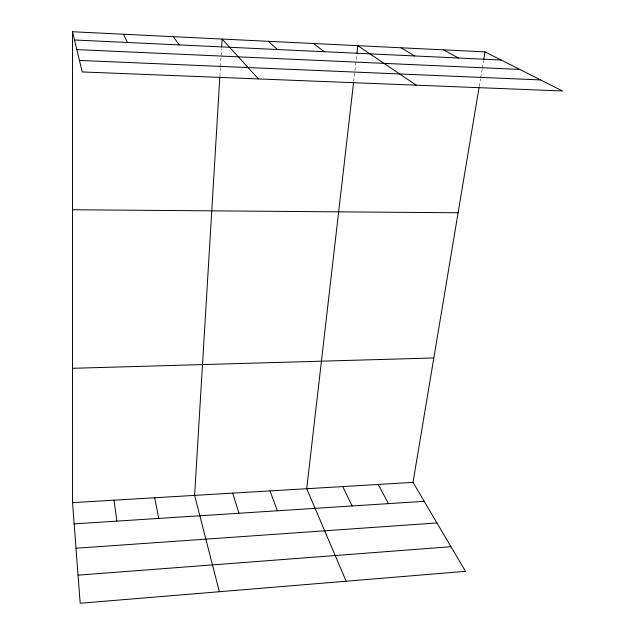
<?xml version="1.0" encoding="UTF-8"?>
<svg xmlns="http://www.w3.org/2000/svg" width="635" height="635" viewBox="0 0 635 635"><rect width="100%" height="100%" fill="white"/><g stroke="black" fill="none" stroke-linecap="round" stroke-linejoin="round"><path stroke-width="0.48" stroke-dasharray="3.17 2.38" d="M219.869 76.478L220.401 67.612M220.464 66.627L221.528 48.903M353.671 81.645L356.814 54.419M479.234 86.487L480.52 78.796M480.679 77.835L482.132 69.183M482.29 68.223L483.576 60.531"/><path stroke-width="0.95" d="M219.805 77.462L194.612 495.387L219.353 591.725M221.647 46.934L222.123 39.053L258.405 78.93M353.56 82.613L306.713 488.712L346.154 581.223M356.926 53.451L357.822 45.672L416.227 85.185M72.493 31.75L82.232 71.945L562.507 90.98L485.021 51.88L72.493 31.75L72.541 502.65L80.177 603.25L465.518 571.341L413.012 482.386L479.076 87.447M483.735 59.571L485.021 51.88M78.049 575.151L450.977 546.703M76.002 548.235L436.951 522.946M74.152 523.875L424.188 501.325M72.541 502.65L413.012 482.386M72.533 368.308L433.824 357.965M72.509 209.748L458.113 212.781M79.446 60.436L540.599 79.923M76.819 49.617L519.803 69.429M74.493 39.997L501.15 60.015M443.516 49.855L458.359 58.007M401.13 47.784L414.631 55.959M313.579 43.513L324.207 51.713M268.351 41.307L277.447 49.522M173.403 36.671L179.149 44.91M378.198 484.457L388.469 503.626M342.765 486.569L352.108 505.968M123.539 34.242L127.452 42.481M270.01 490.903L277.376 510.778M232.656 493.125L238.974 513.255M154.694 497.761L158.766 518.422M114.014 500.189L116.88 521.121"/></g></svg>
